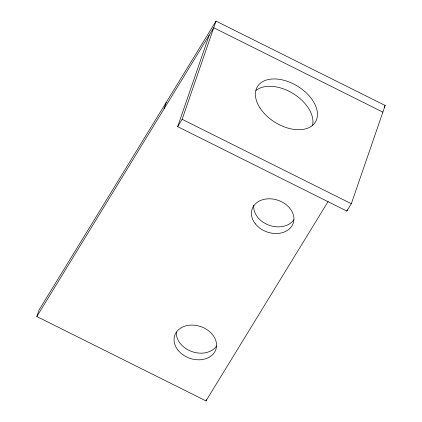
<?xml version="1.0" encoding="UTF-8"?>
<svg xmlns="http://www.w3.org/2000/svg" width="422" height="422" viewBox="0 0 422 422"><rect width="100%" height="100%" fill="white"/><g stroke="black" fill="none" stroke-linecap="round" stroke-linejoin="round"><path stroke-width="0.63" d="M328.142 201.479L205.983 400.9L36.835 316.516L39.119 309.875L216.017 21.1L385.165 105.484L351.336 203.726L346.847 211.063L177.641 126.647L209.238 35.073M164.047 108.844L166.337 102.203M177.641 126.647L182.135 119.315L216.017 21.1M205.983 400.9L206.4 399.692M346.847 211.063L347.274 209.813M36.835 316.516L213.732 27.741L382.881 112.125M384.131 107.172L385.165 105.484M182.135 119.315L351.336 203.726M293.949 219.688A21.738 16.774 19 0 1 269.088 225.227A21.738 16.774 19 0 1 253.775 205.166M216.581 345.987A21.738 16.774 19 0 1 192.105 351.663A21.738 16.774 19 0 1 176.349 332.098M255.943 90.519A33.96 21.295 31.5 0 1 293.274 93.642A33.96 21.295 31.5 0 1 312.507 125.529M255.331 223.829A21.738 16.774 19 0 0 292.003 225.796A21.738 16.774 19 0 0 270.655 198.82A21.738 16.774 19 0 0 255.331 223.829M177.963 350.128A21.738 16.774 19 0 0 214.634 352.096A21.738 16.774 19 0 0 193.287 325.119A21.738 16.774 19 0 0 177.963 350.128M260.089 108.116A33.96 21.295 31.5 0 0 313.794 124.179A33.96 21.295 31.5 0 0 285.404 80.697A33.96 21.295 31.5 0 0 260.089 108.116"/></g></svg>
